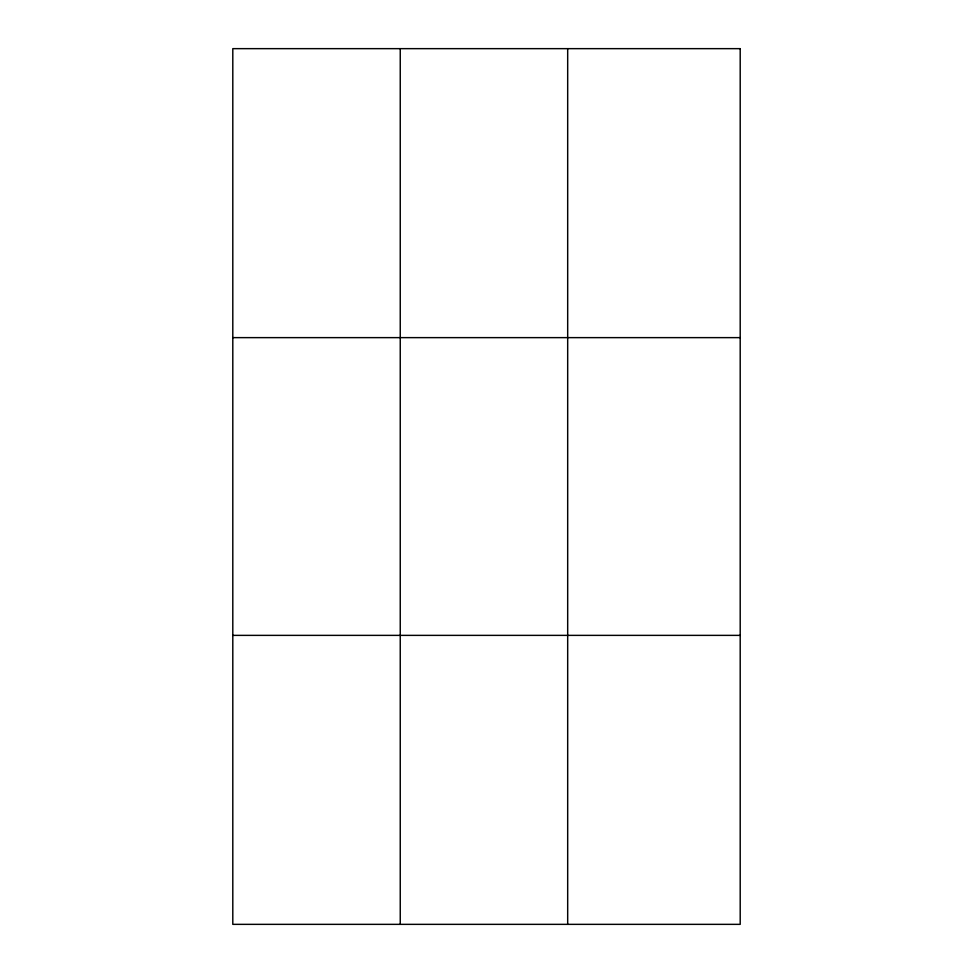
<?xml version="1.0" encoding="UTF-8"?>
<svg xmlns="http://www.w3.org/2000/svg" width="973" height="973" viewBox="0 0 973 973"><rect width="100%" height="100%" fill="white"/><g stroke="black" fill="none" stroke-linecap="round" stroke-linejoin="round"><path stroke-width="1.46" d="M400.244 924.35L400.244 48.65M567.685 924.35L567.685 48.65M232.802 337.631L740.198 337.631M232.802 635.369L740.198 635.369M740.198 48.65L740.198 924.35L232.802 924.35L232.802 48.65L740.198 48.65"/></g></svg>
